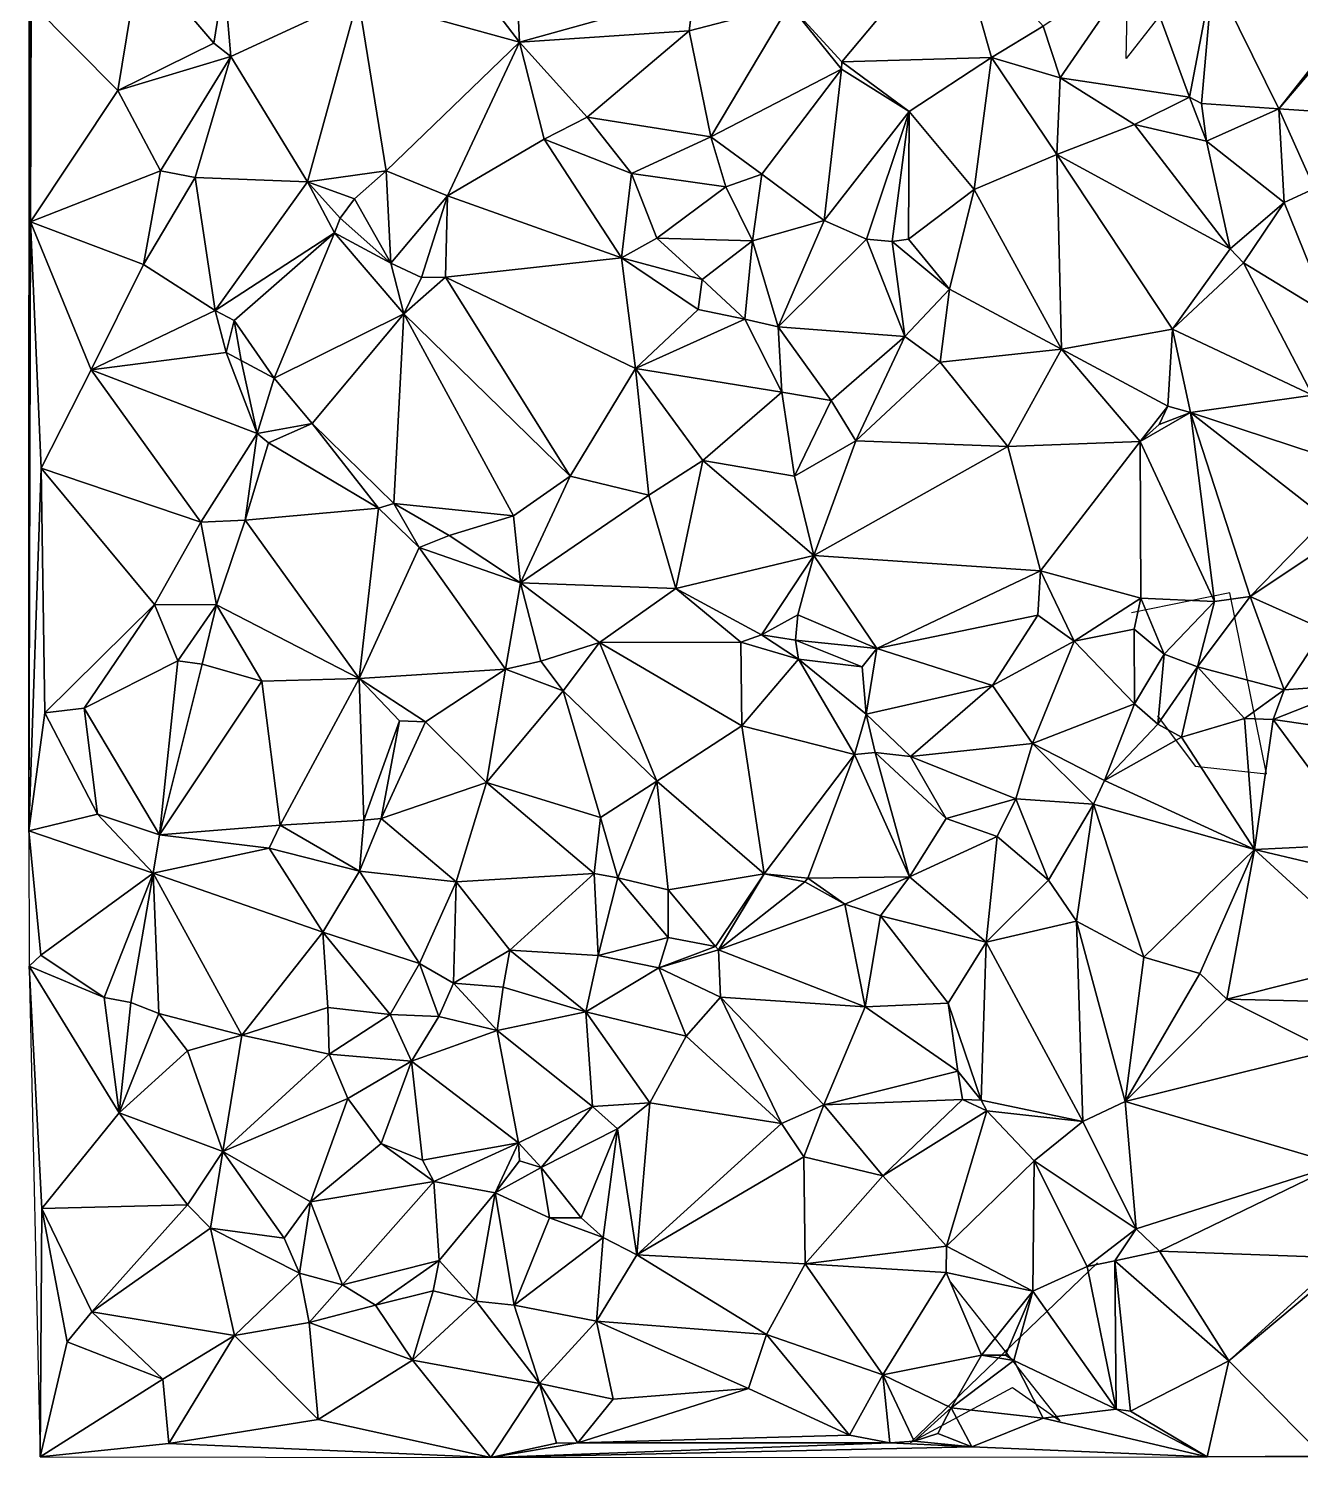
# Model space of a CAD drawing. Header units: metres. Extents: x -15 to 15, y -15 to 14.9.
# Drawn here: x -14.99 to -4.29, y -14.99 to -2.98 of the extents above; entities that cross this region are included whole.
import ezdxf

# ---------------------------------------------------------------- set-up
doc = ezdxf.new("R2010")
doc.units = ezdxf.units.M
doc.layers.add('CRACKS', color=1, linetype='Continuous')
doc.layers.add('STREET_MESH', color=7, linetype='Continuous')

msp = doc.modelspace()

# ---------------------------------------------------------------- linework, layer by layer
at = {"layer": 'CRACKS'}
for points in [[(-5.06, -2.335, 0.1), (-5.758, -3.227, 0.1), (-5.722, -1.54, 0.1), (-5.752, -2.67, 0.1), (-5.009, -2.339, 0.1)], [(-5.495, -8.756, 0.1), (-5.177, -9.178, 0.1), (-4.577, -9.243, 0.1), (-4.887, -7.72, 0.1), (-5.714, -7.889, 0.1)], [(-5.999, -13.356, 0.1), (-7.572, -14.864, 0.1), (-6.713, -14.404, 0.1), (-6.312, -14.683, 0.1), (-7.234, -13.516, 0.1)]]:
    msp.add_polyline3d(points, dxfattribs=at)
at = {"layer": 'STREET_MESH'}
for points in [[(-14.986, -9.722), (-14.982, 8.306), (-14.989, 10.883)], [(-14.982, 8.306), (-14.986, -9.722), (-14.974, -4.601)], [(-14.982, 8.306), (-14.974, -4.601), (-14.966, -2.763)], [(-3.962, -3), (-4.189, -1.439), (-4.698, -1.952)], [(-5.029, -2.524), (-3.962, -3), (-4.698, -1.952)], [(-10.86, -3.09), (-10.909, -2.077), (-11.477, -2.283)], [(-10.909, -2.077), (-10.86, -3.09), (-9.393, -2.681)], [(-8.589, -2.777), (-8.15, -3.256), (-7.201, -2.125)], [(-8.15, -3.256), (-6.89, -3.22), (-7.201, -2.125)], [(-7.201, -2.125), (-6.89, -3.22), (-6.457, -2.957)], [(-14.238, -3.498), (-14.053, -2.371), (-14.966, -2.763)], [(-13.432, -3.099), (-14.053, -2.371), (-14.238, -3.498)], [(-13.432, -3.099), (-13.345, -2.557), (-14.053, -2.371)], [(-10.86, -3.09), (-11.477, -2.283), (-12.217, -2.716)], [(-6.312, -3.392), (-5.642, -2.416), (-6.457, -2.957)], [(-5.642, -2.416), (-6.312, -3.392), (-5.227, -3.552)], [(-5.029, -2.524), (-5.642, -2.416), (-5.227, -3.552)], [(-13.345, -2.557), (-13.432, -3.099), (-13.289, -3.211)], [(-12.217, -2.716), (-13.345, -2.557), (-13.289, -3.211)], [(-5.124, -3.606), (-5.029, -2.524), (-5.227, -3.552)], [(-5.029, -2.524), (-5.124, -3.606), (-4.474, -3.652)], [(-3.962, -3), (-5.029, -2.524), (-4.474, -3.652)], [(-14.974, -4.601), (-14.238, -3.498), (-14.966, -2.763)], [(-12.642, -4.265), (-12.217, -2.716), (-13.289, -3.211)], [(-11.982, -4.173), (-12.217, -2.716), (-12.642, -4.265)], [(-11.982, -4.173), (-10.86, -3.09), (-12.217, -2.716)], [(-10.86, -3.09), (-9.434, -2.996), (-9.393, -2.681)], [(-9.434, -2.996), (-8.589, -2.777), (-9.393, -2.681)], [(-9.434, -2.996), (-9.25, -3.887), (-8.589, -2.777)], [(-9.25, -3.887), (-8.152, -3.319), (-8.589, -2.777)], [(-8.589, -2.777), (-8.152, -3.319), (-8.15, -3.256)], [(-10.292, -3.721), (-9.434, -2.996), (-10.86, -3.09)], [(-9.434, -2.996), (-10.292, -3.721), (-9.25, -3.887)], [(-6.89, -3.22), (-6.312, -3.392), (-6.457, -2.957)], [(-3.962, -3.049), (-3.962, -3), (-4.474, -3.652)], [(-13.432, -3.099), (-14.238, -3.498), (-13.289, -3.211)], [(-10.86, -3.09), (-11.982, -4.173), (-11.466, -4.383)], [(-10.652, -3.907), (-10.86, -3.09), (-11.466, -4.383)], [(-10.652, -3.907), (-10.292, -3.721), (-10.86, -3.09)], [(-3.962, -3.049), (-4.474, -3.652), (-3.472, -3.718)], [(-14.238, -3.498), (-13.88, -4.172), (-13.289, -3.211)], [(-13.88, -4.172), (-13.589, -4.228), (-13.289, -3.211)], [(-13.589, -4.228), (-12.642, -4.265), (-13.289, -3.211)], [(-6.89, -3.22), (-8.15, -3.256), (-7.584, -3.674)], [(-7.036, -4.329), (-6.89, -3.22), (-7.584, -3.674)], [(-6.89, -3.22), (-7.036, -4.329), (-6.341, -4.034)], [(-6.312, -3.392), (-6.89, -3.22), (-6.341, -4.034)], [(-8.152, -3.319), (-9.25, -3.887), (-8.822, -4.2)], [(-8.152, -3.319), (-8.822, -4.2), (-8.299, -4.589)], [(-8.152, -3.319), (-8.299, -4.589), (-7.584, -3.674)], [(-8.15, -3.256), (-8.152, -3.319), (-7.584, -3.674)], [(-5.689, -3.784), (-6.312, -3.392), (-6.341, -4.034)], [(-6.312, -3.392), (-5.689, -3.784), (-5.227, -3.552)], [(-14.238, -3.498), (-14.974, -4.601), (-13.88, -4.172)], [(-5.689, -3.784), (-5.083, -3.924), (-5.227, -3.552)], [(-5.083, -3.924), (-5.124, -3.606), (-5.227, -3.552)], [(-10.292, -3.721), (-10.652, -3.907), (-9.918, -4.194)], [(-9.25, -3.887), (-10.292, -3.721), (-9.918, -4.194)], [(-8.299, -4.589), (-7.943, -4.747), (-7.584, -3.674)], [(-7.943, -4.747), (-7.727, -4.767), (-7.584, -3.674)], [(-7.727, -4.767), (-7.59, -4.746), (-7.584, -3.674)], [(-7.59, -4.746), (-7.036, -4.329), (-7.584, -3.674)], [(-4.474, -3.652), (-5.124, -3.606), (-5.083, -3.924)], [(-4.474, -3.652), (-5.083, -3.924), (-4.429, -4.439)], [(-4.474, -3.652), (-4.174, -4.322), (-3.472, -3.718)], [(-4.174, -4.322), (-4.474, -3.652), (-4.429, -4.439)], [(-4.883, -4.829), (-5.689, -3.784), (-6.341, -4.034)], [(-5.689, -3.784), (-4.883, -4.829), (-5.083, -3.924)], [(-10.003, -4.903), (-10.652, -3.907), (-11.466, -4.383)], [(-10.652, -3.907), (-10.003, -4.903), (-9.918, -4.194)], [(-9.25, -3.887), (-9.918, -4.194), (-9.124, -4.306)], [(-8.822, -4.2), (-9.25, -3.887), (-9.124, -4.306)], [(-5.083, -3.924), (-4.883, -4.829), (-4.429, -4.439)], [(-7.036, -4.329), (-6.302, -5.672), (-6.341, -4.034)], [(-6.302, -5.672), (-5.37, -5.505), (-6.341, -4.034)], [(-5.37, -5.505), (-4.883, -4.829), (-6.341, -4.034)], [(-14.974, -4.601), (-14.022, -4.961), (-13.88, -4.172)], [(-14.022, -4.961), (-13.589, -4.228), (-13.88, -4.172)], [(-12.249, -4.408), (-11.982, -4.173), (-12.642, -4.265)], [(-12.249, -4.408), (-11.941, -4.949), (-11.982, -4.173)], [(-11.982, -4.173), (-11.941, -4.949), (-11.466, -4.383)], [(-10.003, -4.903), (-9.706, -4.74), (-9.918, -4.194)], [(-9.918, -4.194), (-9.706, -4.74), (-9.124, -4.306)], [(-8.901, -4.761), (-8.822, -4.2), (-9.124, -4.306)], [(-8.822, -4.2), (-8.901, -4.761), (-8.299, -4.589)], [(-13.589, -4.228), (-14.022, -4.961), (-13.419, -5.348)], [(-13.589, -4.228), (-13.419, -5.348), (-12.642, -4.265)], [(-13.419, -5.348), (-12.417, -4.693), (-12.642, -4.265)], [(-12.417, -4.693), (-12.368, -4.57), (-12.642, -4.265)], [(-12.368, -4.57), (-12.249, -4.408), (-12.642, -4.265)], [(-9.706, -4.74), (-8.901, -4.761), (-9.124, -4.306)], [(-4.045, -5.39), (-4.174, -4.322), (-4.429, -4.439)], [(-11.941, -4.949), (-12.249, -4.408), (-12.368, -4.57)], [(-11.941, -4.949), (-11.685, -5.069), (-11.466, -4.383)], [(-11.685, -5.069), (-11.482, -5.067), (-11.466, -4.383)], [(-11.482, -5.067), (-10.003, -4.903), (-11.466, -4.383)], [(-7.59, -4.746), (-7.243, -5.168), (-7.036, -4.329)], [(-7.243, -5.168), (-6.302, -5.672), (-7.036, -4.329)], [(-4.883, -4.829), (-4.771, -4.946), (-4.429, -4.439)], [(-4.771, -4.946), (-4.045, -5.39), (-4.429, -4.439)], [(-14.974, -4.601), (-14.986, -9.722), (-14.883, -6.673)], [(-14.463, -5.846), (-14.974, -4.601), (-14.883, -6.673)], [(-14.022, -4.961), (-14.974, -4.601), (-14.463, -5.846)], [(-11.941, -4.949), (-12.368, -4.57), (-12.417, -4.693)], [(-8.299, -4.589), (-8.901, -4.761), (-8.685, -5.484)], [(-7.943, -4.747), (-8.299, -4.589), (-8.685, -5.484)], [(-12.417, -4.693), (-13.419, -5.348), (-13.259, -5.432)], [(-12.923, -5.915), (-12.417, -4.693), (-13.259, -5.432)], [(-12.417, -4.693), (-12.923, -5.915), (-11.833, -5.376)], [(-11.941, -4.949), (-12.417, -4.693), (-11.833, -5.376)], [(-9.706, -4.74), (-10.003, -4.903), (-9.324, -5.086)], [(-8.901, -4.761), (-9.706, -4.74), (-9.324, -5.086)], [(-8.966, -5.42), (-8.901, -4.761), (-9.324, -5.086)], [(-8.901, -4.761), (-8.966, -5.42), (-8.685, -5.484)], [(-7.619, -5.565), (-7.943, -4.747), (-8.685, -5.484)], [(-7.727, -4.767), (-7.943, -4.747), (-7.619, -5.565)], [(-7.59, -4.746), (-7.727, -4.767), (-7.243, -5.168)], [(-7.243, -5.168), (-7.727, -4.767), (-7.619, -5.565)], [(-9.884, -5.836), (-10.003, -4.903), (-11.482, -5.067)], [(-10.003, -4.903), (-9.884, -5.836), (-9.357, -5.339)], [(-10.003, -4.903), (-9.357, -5.339), (-9.324, -5.086)], [(-4.771, -4.946), (-4.883, -4.829), (-5.37, -5.505)], [(-13.419, -5.348), (-14.022, -4.961), (-14.463, -5.846)], [(-11.685, -5.069), (-11.941, -4.949), (-11.833, -5.376)], [(-4.771, -4.946), (-5.37, -5.505), (-4.191, -6.058)], [(-4.045, -5.39), (-4.771, -4.946), (-4.191, -6.058)], [(-10.435, -6.741), (-11.482, -5.067), (-11.833, -5.376)], [(-11.482, -5.067), (-11.685, -5.069), (-11.833, -5.376)], [(-9.884, -5.836), (-11.482, -5.067), (-10.435, -6.741)], [(-9.357, -5.339), (-8.966, -5.42), (-9.324, -5.086)], [(-7.243, -5.168), (-7.619, -5.565), (-7.323, -5.782)], [(-6.302, -5.672), (-7.243, -5.168), (-7.323, -5.782)], [(-13.327, -5.7), (-13.419, -5.348), (-14.463, -5.846)], [(-13.419, -5.348), (-13.327, -5.7), (-13.259, -5.432)], [(-12.923, -5.915), (-12.603, -6.296), (-11.833, -5.376)], [(-12.603, -6.296), (-11.918, -6.97), (-11.833, -5.376)], [(-11.918, -6.97), (-10.912, -7.074), (-11.833, -5.376)], [(-10.912, -7.074), (-10.435, -6.741), (-11.833, -5.376)], [(-9.884, -5.836), (-8.966, -5.42), (-9.357, -5.339)], [(-13.327, -5.7), (-13.201, -5.766), (-13.259, -5.432)], [(-13.201, -5.766), (-12.923, -5.915), (-13.259, -5.432)], [(-8.966, -5.42), (-9.884, -5.836), (-8.653, -6.034)], [(-8.966, -5.42), (-8.653, -6.034), (-8.685, -5.484)], [(-8.653, -6.034), (-8.24, -6.103), (-8.685, -5.484)], [(-8.24, -6.103), (-7.619, -5.565), (-8.685, -5.484)], [(-6.302, -5.672), (-5.408, -6.152), (-5.37, -5.505)], [(-5.37, -5.505), (-5.408, -6.152), (-5.217, -6.205)], [(-5.37, -5.505), (-5.217, -6.205), (-4.191, -6.058)], [(-8.24, -6.103), (-8.033, -6.442), (-7.619, -5.565)], [(-7.619, -5.565), (-8.033, -6.442), (-7.323, -5.782)], [(-13.066, -6.381), (-13.327, -5.7), (-14.463, -5.846)], [(-13.327, -5.7), (-13.066, -6.381), (-13.201, -5.766)], [(-13.201, -5.766), (-13.066, -6.381), (-12.923, -5.915)], [(-6.754, -6.49), (-6.302, -5.672), (-7.323, -5.782)], [(-5.641, -6.449), (-6.302, -5.672), (-6.754, -6.49)], [(-6.302, -5.672), (-5.641, -6.449), (-5.408, -6.152)], [(-13.539, -7.126), (-14.463, -5.846), (-14.883, -6.673)], [(-13.539, -7.126), (-13.066, -6.381), (-14.463, -5.846)], [(-9.884, -5.836), (-10.435, -6.741), (-9.773, -6.9)], [(-9.318, -6.608), (-9.884, -5.836), (-9.773, -6.9)], [(-8.653, -6.034), (-9.884, -5.836), (-9.318, -6.608)], [(-8.033, -6.442), (-6.754, -6.49), (-7.323, -5.782)], [(-12.923, -5.915), (-13.066, -6.381), (-12.603, -6.296)], [(-8.547, -6.74), (-8.653, -6.034), (-9.318, -6.608)], [(-8.547, -6.74), (-8.24, -6.103), (-8.653, -6.034)], [(-8.033, -6.442), (-8.24, -6.103), (-8.547, -6.74)], [(-4.191, -6.058), (-5.217, -6.205), (-3.946, -6.621)], [(-5.641, -6.449), (-5.48, -6.305), (-5.408, -6.152)], [(-5.217, -6.205), (-5.641, -6.449), (-5.015, -7.795)], [(-5.48, -6.305), (-5.641, -6.449), (-5.217, -6.205)], [(-5.408, -6.152), (-5.48, -6.305), (-5.217, -6.205)], [(-4.716, -7.753), (-5.217, -6.205), (-5.015, -7.795)], [(-5.217, -6.205), (-4.075, -7.097), (-3.946, -6.621)], [(-4.075, -7.097), (-5.217, -6.205), (-4.716, -7.753)], [(-13.066, -6.381), (-12.97, -6.46), (-12.603, -6.296)], [(-12.603, -6.296), (-12.97, -6.46), (-12.045, -7.009)], [(-11.918, -6.97), (-12.603, -6.296), (-12.045, -7.009)], [(-13.066, -6.381), (-13.539, -7.126), (-13.166, -7.109)], [(-13.066, -6.381), (-13.166, -7.109), (-12.97, -6.46)], [(-12.97, -6.46), (-13.166, -7.109), (-12.045, -7.009)], [(-8.033, -6.442), (-8.547, -6.74), (-8.385, -7.407)], [(-6.754, -6.49), (-8.033, -6.442), (-8.385, -7.407)], [(-5.641, -6.449), (-6.754, -6.49), (-6.479, -7.537)], [(-5.635, -7.765), (-5.641, -6.449), (-6.479, -7.537)], [(-5.641, -6.449), (-5.635, -7.765), (-5.015, -7.795)], [(-6.754, -6.49), (-8.385, -7.407), (-6.479, -7.537)], [(-14.986, -9.722), (-14.852, -8.731), (-14.883, -6.673)], [(-13.929, -7.818), (-13.539, -7.126), (-14.883, -6.673)], [(-14.852, -8.731), (-13.929, -7.818), (-14.883, -6.673)], [(-9.545, -7.685), (-9.318, -6.608), (-9.773, -6.9)], [(-8.385, -7.407), (-9.318, -6.608), (-9.545, -7.685)], [(-8.385, -7.407), (-8.547, -6.74), (-9.318, -6.608)], [(-10.435, -6.741), (-10.912, -7.074), (-10.851, -7.638)], [(-9.773, -6.9), (-10.435, -6.741), (-10.851, -7.638)], [(-9.545, -7.685), (-9.773, -6.9), (-10.851, -7.638)], [(-13.166, -7.109), (-12.208, -8.44), (-12.045, -7.009)], [(-12.208, -8.44), (-11.704, -7.34), (-12.045, -7.009)], [(-11.704, -7.34), (-11.918, -6.97), (-12.045, -7.009)], [(-11.451, -7.239), (-11.918, -6.97), (-11.704, -7.34)], [(-11.451, -7.239), (-10.912, -7.074), (-11.918, -6.97)], [(-10.912, -7.074), (-11.451, -7.239), (-10.851, -7.638)], [(-13.929, -7.818), (-13.408, -7.821), (-13.539, -7.126)], [(-13.539, -7.126), (-13.408, -7.821), (-13.166, -7.109)], [(-13.166, -7.109), (-13.408, -7.821), (-12.208, -8.44)], [(-4.189, -7.402), (-4.075, -7.097), (-4.716, -7.753)], [(-11.451, -7.239), (-11.704, -7.34), (-10.851, -7.638)], [(-12.208, -8.44), (-10.979, -8.362), (-11.704, -7.34)], [(-11.704, -7.34), (-10.979, -8.362), (-10.851, -7.638)], [(-8.825, -8.074), (-8.385, -7.407), (-9.545, -7.685)], [(-8.825, -8.074), (-8.52, -7.907), (-8.385, -7.407)], [(-8.52, -7.907), (-7.854, -8.188), (-8.385, -7.407)], [(-8.385, -7.407), (-7.854, -8.188), (-6.479, -7.537)], [(-4.097, -8.029), (-4.189, -7.402), (-4.716, -7.753)], [(-6.479, -7.537), (-7.854, -8.188), (-6.5, -7.91)], [(-6.195, -8.126), (-6.479, -7.537), (-6.5, -7.91)], [(-6.195, -8.126), (-5.635, -7.765), (-6.479, -7.537)], [(-10.979, -8.362), (-10.681, -8.295), (-10.851, -7.638)], [(-10.188, -8.139), (-9.545, -7.685), (-10.851, -7.638)], [(-10.681, -8.295), (-10.188, -8.139), (-10.851, -7.638)], [(-10.188, -8.139), (-9, -8.135), (-9.545, -7.685)], [(-9, -8.135), (-8.825, -8.074), (-9.545, -7.685)], [(-5.635, -7.765), (-6.195, -8.126), (-5.69, -8.026)], [(-5.439, -8.238), (-5.635, -7.765), (-5.69, -8.026)], [(-5.635, -7.765), (-5.439, -8.238), (-5.015, -7.795)], [(-5.439, -8.238), (-5.159, -8.343), (-5.015, -7.795)], [(-5.159, -8.343), (-4.716, -7.753), (-5.015, -7.795)], [(-5.159, -8.343), (-4.43, -8.536), (-4.716, -7.753)], [(-4.43, -8.536), (-4.097, -8.029), (-4.716, -7.753)], [(-14.52, -8.691), (-13.929, -7.818), (-14.852, -8.731)], [(-13.733, -8.294), (-13.929, -7.818), (-14.52, -8.691)], [(-13.733, -8.294), (-13.408, -7.821), (-13.929, -7.818)], [(-13.53, -8.321), (-13.408, -7.821), (-13.733, -8.294)], [(-13.408, -7.821), (-13.53, -8.321), (-13.027, -8.465)], [(-12.208, -8.44), (-13.408, -7.821), (-13.027, -8.465)], [(-8.54, -8.118), (-8.52, -7.907), (-8.825, -8.074)], [(-8.54, -8.118), (-7.854, -8.188), (-8.52, -7.907)], [(-7.854, -8.188), (-6.883, -8.501), (-6.5, -7.91)], [(-6.883, -8.501), (-6.195, -8.126), (-6.5, -7.91)], [(-5.69, -8.026), (-6.195, -8.126), (-5.688, -8.653)], [(-5.439, -8.238), (-5.69, -8.026), (-5.688, -8.653)], [(-4.43, -8.536), (-3.767, -8.488), (-4.097, -8.029)], [(-10.681, -8.295), (-10.492, -8.544), (-10.188, -8.139)], [(-10.188, -8.139), (-10.492, -8.544), (-9.705, -9.304)], [(-9, -8.135), (-10.188, -8.139), (-8.99, -8.838)], [(-10.188, -8.139), (-9.705, -9.304), (-8.99, -8.838)], [(-9, -8.135), (-8.514, -8.28), (-8.825, -8.074)], [(-8.514, -8.28), (-9, -8.135), (-8.99, -8.838)], [(-8.514, -8.28), (-8.54, -8.118), (-8.825, -8.074)], [(-7.979, -8.344), (-8.54, -8.118), (-8.514, -8.28)], [(-7.979, -8.344), (-7.854, -8.188), (-8.54, -8.118)], [(-6.883, -8.501), (-6.547, -8.987), (-6.195, -8.126)], [(-6.195, -8.126), (-6.547, -8.987), (-5.688, -8.653)], [(-8.043, -9.079), (-8.514, -8.28), (-8.99, -8.838)], [(-8.043, -9.079), (-7.945, -8.74), (-8.514, -8.28)], [(-7.945, -8.74), (-7.979, -8.344), (-8.514, -8.28)], [(-7.979, -8.344), (-7.945, -8.74), (-7.854, -8.188)], [(-7.854, -8.188), (-7.945, -8.74), (-6.883, -8.501)], [(-5.491, -8.825), (-5.439, -8.238), (-5.688, -8.653)], [(-5.439, -8.238), (-5.491, -8.825), (-5.159, -8.343)], [(-13.733, -8.294), (-14.52, -8.691), (-13.887, -9.757)], [(-13.53, -8.321), (-13.733, -8.294), (-13.887, -9.757)], [(-13.027, -8.465), (-13.53, -8.321), (-13.887, -9.757)], [(-12.208, -8.44), (-11.651, -8.806), (-10.979, -8.362)], [(-11.651, -8.806), (-11.137, -9.316), (-10.979, -8.362)], [(-11.137, -9.316), (-10.492, -8.544), (-10.979, -8.362)], [(-10.492, -8.544), (-10.681, -8.295), (-10.979, -8.362)], [(-5.491, -8.825), (-5.293, -8.934), (-5.159, -8.343)], [(-5.293, -8.934), (-4.763, -8.778), (-5.159, -8.343)], [(-4.763, -8.778), (-4.43, -8.536), (-5.159, -8.343)], [(-12.873, -9.674), (-13.027, -8.465), (-13.887, -9.757)], [(-12.873, -9.674), (-12.208, -8.44), (-13.027, -8.465)], [(-12.873, -9.674), (-12.17, -9.633), (-12.208, -8.44)], [(-11.87, -8.796), (-11.651, -8.806), (-12.208, -8.44)], [(-12.17, -9.633), (-11.87, -8.796), (-12.208, -8.44)], [(-6.883, -8.501), (-7.945, -8.74), (-7.571, -9.097)], [(-6.547, -8.987), (-6.883, -8.501), (-7.571, -9.097)], [(-3.53, -8.928), (-3.767, -8.488), (-4.521, -8.787)], [(-3.767, -8.488), (-4.43, -8.536), (-4.521, -8.787)], [(-10.492, -8.544), (-11.137, -9.316), (-10.179, -9.611)], [(-9.705, -9.304), (-10.492, -8.544), (-10.179, -9.611)], [(-4.43, -8.536), (-4.763, -8.778), (-4.521, -8.787)], [(-14.986, -9.722), (-14.409, -9.582), (-14.852, -8.731)], [(-14.409, -9.582), (-14.52, -8.691), (-14.852, -8.731)], [(-14.52, -8.691), (-14.409, -9.582), (-13.887, -9.757)], [(-7.868, -9.064), (-7.945, -8.74), (-8.043, -9.079)], [(-7.945, -8.74), (-7.868, -9.064), (-7.571, -9.097)], [(-6.547, -8.987), (-5.94, -9.298), (-5.688, -8.653)], [(-5.94, -9.298), (-5.491, -8.825), (-5.688, -8.653)], [(-12.17, -9.633), (-12.023, -9.618), (-11.87, -8.796)], [(-11.87, -8.796), (-12.023, -9.618), (-11.651, -8.806)], [(-11.651, -8.806), (-12.023, -9.618), (-11.137, -9.316)], [(-9.705, -9.304), (-8.803, -10.084), (-8.99, -8.838)], [(-8.803, -10.084), (-8.043, -9.079), (-8.99, -8.838)], [(-5.491, -8.825), (-5.94, -9.298), (-5.293, -8.934)], [(-4.763, -8.778), (-5.293, -8.934), (-4.678, -9.878)], [(-4.763, -8.778), (-4.678, -9.878), (-4.521, -8.787)], [(-4.678, -9.878), (-3.747, -9.834), (-4.521, -8.787)], [(-3.747, -9.834), (-3.53, -8.928), (-4.521, -8.787)], [(-6.687, -9.454), (-6.547, -8.987), (-7.571, -9.097)], [(-6.547, -8.987), (-6.687, -9.454), (-6.033, -9.497)], [(-5.94, -9.298), (-6.547, -8.987), (-6.033, -9.497)], [(-5.293, -8.934), (-5.94, -9.298), (-4.678, -9.878)], [(-8.043, -9.079), (-8.803, -10.084), (-8.436, -10.12)], [(-7.58, -10.11), (-8.043, -9.079), (-8.436, -10.12)], [(-7.868, -9.064), (-8.043, -9.079), (-7.58, -10.11)], [(-7.868, -9.064), (-7.271, -9.618), (-7.571, -9.097)], [(-7.868, -9.064), (-7.58, -10.11), (-7.271, -9.618)], [(-7.271, -9.618), (-6.687, -9.454), (-7.571, -9.097)], [(-12.023, -9.618), (-11.392, -10.152), (-11.137, -9.316)], [(-11.392, -10.152), (-10.231, -10.082), (-11.137, -9.316)], [(-11.137, -9.316), (-10.231, -10.082), (-10.179, -9.611)], [(-10.033, -10.118), (-9.705, -9.304), (-10.179, -9.611)], [(-9.705, -9.304), (-10.033, -10.118), (-9.61, -10.219)], [(-8.803, -10.084), (-9.705, -9.304), (-9.61, -10.219)], [(-4.678, -9.878), (-5.94, -9.298), (-6.033, -9.497)], [(-6.843, -9.769), (-6.687, -9.454), (-7.271, -9.618)], [(-6.687, -9.454), (-6.843, -9.769), (-6.412, -10.137)], [(-6.687, -9.454), (-6.412, -10.137), (-6.033, -9.497)], [(-13.941, -10.079), (-14.409, -9.582), (-14.986, -9.722)], [(-14.409, -9.582), (-13.941, -10.079), (-13.887, -9.757)], [(-10.231, -10.082), (-10.033, -10.118), (-10.179, -9.611)], [(-6.412, -10.137), (-6.177, -10.483), (-6.033, -9.497)], [(-6.177, -10.483), (-5.61, -10.784), (-6.033, -9.497)], [(-5.61, -10.784), (-4.678, -9.878), (-6.033, -9.497)], [(-14.887, -10.767), (-13.941, -10.079), (-14.986, -9.722)], [(-14.983, -10.859), (-14.887, -10.767), (-14.986, -9.722)], [(-12.966, -9.867), (-12.873, -9.674), (-13.887, -9.757)], [(-12.206, -10.062), (-12.873, -9.674), (-12.966, -9.867)], [(-12.873, -9.674), (-12.206, -10.062), (-12.17, -9.633)], [(-12.023, -9.618), (-12.206, -10.062), (-11.392, -10.152)], [(-12.206, -10.062), (-12.023, -9.618), (-12.17, -9.633)], [(-7.58, -10.11), (-6.843, -9.769), (-7.271, -9.618)], [(-13.941, -10.079), (-12.966, -9.867), (-13.887, -9.757)], [(-6.843, -9.769), (-7.58, -10.11), (-6.937, -10.658)], [(-6.412, -10.137), (-6.843, -9.769), (-6.937, -10.658)], [(-3.731, -10.102), (-3.747, -9.834), (-4.678, -9.878)], [(-12.514, -10.573), (-12.966, -9.867), (-13.941, -10.079)], [(-12.206, -10.062), (-12.966, -9.867), (-12.514, -10.573)], [(-5.61, -10.784), (-5.138, -10.922), (-4.678, -9.878)], [(-5.138, -10.922), (-4.911, -11.138), (-4.678, -9.878)], [(-4.911, -11.138), (-3.649, -10.821), (-4.678, -9.878)], [(-3.649, -10.821), (-3.731, -10.102), (-4.678, -9.878)], [(-14.887, -10.767), (-14.352, -11.124), (-13.941, -10.079)], [(-14.352, -11.124), (-14.129, -11.167), (-13.941, -10.079)], [(-13.941, -10.079), (-14.129, -11.167), (-13.894, -11.257)], [(-13.196, -11.441), (-13.941, -10.079), (-13.894, -11.257)], [(-12.514, -10.573), (-13.941, -10.079), (-13.196, -11.441)], [(-12.206, -10.062), (-12.514, -10.573), (-11.7, -10.839)], [(-11.392, -10.152), (-12.206, -10.062), (-11.7, -10.839)], [(-10.231, -10.082), (-11.392, -10.152), (-10.942, -10.725)], [(-10.2, -10.77), (-10.231, -10.082), (-10.942, -10.725)], [(-10.033, -10.118), (-10.231, -10.082), (-10.2, -10.77)], [(-9.212, -10.695), (-8.803, -10.084), (-9.61, -10.219)], [(-9.212, -10.695), (-9.188, -10.722), (-8.803, -10.084)], [(-8.803, -10.084), (-9.188, -10.722), (-8.462, -10.151)], [(-8.803, -10.084), (-8.462, -10.151), (-8.436, -10.12)], [(-11.416, -11.003), (-11.392, -10.152), (-11.7, -10.839)], [(-11.392, -10.152), (-11.416, -11.003), (-10.942, -10.725)], [(-10.033, -10.118), (-10.2, -10.77), (-9.61, -10.619)], [(-10.033, -10.118), (-9.61, -10.619), (-9.61, -10.219)], [(-9.188, -10.722), (-8.125, -10.338), (-8.462, -10.151)], [(-8.462, -10.151), (-8.125, -10.338), (-8.436, -10.12)], [(-8.125, -10.338), (-7.58, -10.11), (-8.436, -10.12)], [(-7.58, -10.11), (-8.125, -10.338), (-7.824, -10.437)], [(-7.58, -10.11), (-7.824, -10.437), (-6.937, -10.658)], [(-6.412, -10.137), (-6.937, -10.658), (-6.177, -10.483)], [(-9.61, -10.619), (-9.212, -10.695), (-9.61, -10.219)], [(-8.125, -10.338), (-9.188, -10.722), (-7.953, -11.201)], [(-7.824, -10.437), (-8.125, -10.338), (-7.953, -11.201)], [(-7.254, -11.172), (-7.824, -10.437), (-7.953, -11.201)], [(-7.824, -10.437), (-7.254, -11.172), (-6.937, -10.658)], [(-6.177, -10.483), (-6.937, -10.658), (-6.123, -12.165)], [(-5.766, -11.997), (-6.177, -10.483), (-6.123, -12.165)], [(-5.766, -11.997), (-5.61, -10.784), (-6.177, -10.483)], [(-12.473, -11.208), (-12.514, -10.573), (-13.196, -11.441)], [(-11.7, -10.839), (-12.514, -10.573), (-11.949, -11.266)], [(-12.514, -10.573), (-12.473, -11.208), (-11.949, -11.266)], [(-10.2, -10.77), (-9.688, -10.874), (-9.61, -10.619)], [(-9.688, -10.874), (-9.212, -10.695), (-9.61, -10.619)], [(-7.254, -11.172), (-6.977, -11.987), (-6.937, -10.658)], [(-6.937, -10.658), (-6.977, -11.987), (-6.123, -12.165)], [(-14.352, -11.124), (-14.887, -10.767), (-14.983, -10.859)], [(-11.416, -11.003), (-10.997, -11.038), (-10.942, -10.725)], [(-10.942, -10.725), (-10.997, -11.038), (-10.303, -11.243)], [(-10.2, -10.77), (-10.942, -10.725), (-10.303, -11.243)], [(-9.688, -10.874), (-10.2, -10.77), (-10.303, -11.243)], [(-9.188, -10.722), (-9.212, -10.695), (-9.688, -10.874)], [(-9.188, -10.722), (-9.688, -10.874), (-9.169, -11.12)], [(-9.188, -10.722), (-9.169, -11.12), (-7.953, -11.201)], [(-5.138, -10.922), (-5.61, -10.784), (-5.766, -11.997)], [(-14.983, -10.859), (-14.892, -14.987), (-14.877, -12.897)], [(-14.228, -12.092), (-14.983, -10.859), (-14.877, -12.897)], [(-14.352, -11.124), (-14.983, -10.859), (-14.228, -12.092)], [(-11.54, -11.282), (-11.7, -10.839), (-11.949, -11.266)], [(-11.416, -11.003), (-11.7, -10.839), (-11.54, -11.282)], [(-9.46, -11.448), (-9.688, -10.874), (-10.303, -11.243)], [(-9.169, -11.12), (-9.688, -10.874), (-9.46, -11.448)], [(-4.911, -11.138), (-5.138, -10.922), (-5.766, -11.997)], [(-3.724, -11.166), (-3.649, -10.821), (-4.911, -11.138)], [(-11.048, -11.4), (-11.416, -11.003), (-11.54, -11.282)], [(-10.997, -11.038), (-11.416, -11.003), (-11.048, -11.4)], [(-10.997, -11.038), (-11.048, -11.4), (-10.303, -11.243)], [(-14.129, -11.167), (-14.352, -11.124), (-14.228, -12.092)], [(-13.894, -11.257), (-14.129, -11.167), (-14.228, -12.092)], [(-9.169, -11.12), (-9.46, -11.448), (-8.657, -12.183)], [(-8.302, -12.025), (-9.169, -11.12), (-8.657, -12.183)], [(-9.169, -11.12), (-8.302, -12.025), (-7.953, -11.201)], [(-7.254, -11.172), (-7.953, -11.201), (-7.175, -11.742)], [(-6.977, -11.987), (-7.254, -11.172), (-7.175, -11.742)], [(-4.05, -11.572), (-4.911, -11.138), (-5.766, -11.997)], [(-3.724, -11.166), (-4.911, -11.138), (-4.05, -11.572)], [(-13.651, -11.572), (-13.894, -11.257), (-14.228, -12.092)], [(-13.651, -11.572), (-13.196, -11.441), (-13.894, -11.257)], [(-12.473, -11.208), (-13.196, -11.441), (-12.461, -11.601)], [(-12.473, -11.208), (-12.461, -11.601), (-11.949, -11.266)], [(-12.461, -11.601), (-11.769, -11.66), (-11.949, -11.266)], [(-11.769, -11.66), (-11.54, -11.282), (-11.949, -11.266)], [(-11.769, -11.66), (-11.048, -11.4), (-11.54, -11.282)], [(-11.048, -11.4), (-10.247, -12.04), (-10.303, -11.243)], [(-9.765, -12.008), (-9.46, -11.448), (-10.303, -11.243)], [(-10.247, -12.04), (-9.765, -12.008), (-10.303, -11.243)], [(-7.953, -11.201), (-8.302, -12.025), (-7.175, -11.742)], [(-11.048, -11.4), (-11.769, -11.66), (-10.868, -12.346)], [(-10.247, -12.04), (-11.048, -11.4), (-10.868, -12.346)], [(-13.651, -11.572), (-13.355, -12.419), (-13.196, -11.441)], [(-13.196, -11.441), (-13.355, -12.419), (-12.461, -11.601)], [(-9.46, -11.448), (-9.765, -12.008), (-8.657, -12.183)], [(-13.355, -12.419), (-13.651, -11.572), (-14.228, -12.092)], [(-13.355, -12.419), (-12.303, -11.972), (-12.461, -11.601)], [(-12.303, -11.972), (-11.769, -11.66), (-12.461, -11.601)], [(-3.973, -12.527), (-4.05, -11.572), (-5.766, -11.997)], [(-12.024, -12.352), (-11.769, -11.66), (-12.303, -11.972)], [(-11.769, -11.66), (-12.024, -12.352), (-11.675, -12.492)], [(-10.868, -12.346), (-11.769, -11.66), (-11.675, -12.492)], [(-8.302, -12.025), (-7.135, -11.982), (-7.175, -11.742)], [(-7.135, -11.982), (-6.977, -11.987), (-7.175, -11.742)], [(-12.303, -11.972), (-13.355, -12.419), (-12.618, -12.843)], [(-12.024, -12.352), (-12.303, -11.972), (-12.618, -12.843)], [(-10.247, -12.04), (-10.035, -12.227), (-9.765, -12.008)], [(-9.765, -12.008), (-10.035, -12.227), (-9.873, -13.287)], [(-9.765, -12.008), (-9.873, -13.287), (-8.657, -12.183)], [(-7.135, -11.982), (-8.302, -12.025), (-7.805, -12.624)], [(-6.93, -12.077), (-7.135, -11.982), (-7.805, -12.624)], [(-6.977, -11.987), (-7.135, -11.982), (-6.93, -12.077)], [(-6.977, -11.987), (-6.93, -12.077), (-6.123, -12.165)], [(-5.674, -13.07), (-5.766, -11.997), (-6.123, -12.165)], [(-5.674, -13.07), (-3.973, -12.527), (-5.766, -11.997)], [(-13.653, -12.866), (-14.228, -12.092), (-14.877, -12.897)], [(-13.653, -12.866), (-13.355, -12.419), (-14.228, -12.092)], [(-10.247, -12.04), (-10.868, -12.346), (-10.677, -12.554)], [(-10.035, -12.227), (-10.247, -12.04), (-10.677, -12.554)], [(-8.469, -12.464), (-8.302, -12.025), (-8.657, -12.183)], [(-8.302, -12.025), (-8.469, -12.464), (-7.805, -12.624)], [(-7.269, -13.214), (-6.93, -12.077), (-7.805, -12.624)], [(-6.93, -12.077), (-7.269, -13.214), (-6.533, -12.497)], [(-6.93, -12.077), (-6.533, -12.497), (-6.123, -12.165)], [(-10.341, -12.975), (-10.035, -12.227), (-10.677, -12.554)], [(-10.035, -12.227), (-10.341, -12.975), (-10.156, -13.143)], [(-9.873, -13.287), (-10.035, -12.227), (-10.156, -13.143)], [(-9.873, -13.287), (-8.469, -12.464), (-8.657, -12.183)], [(-6.533, -12.497), (-5.674, -13.07), (-6.123, -12.165)], [(-11.581, -12.672), (-12.024, -12.352), (-12.618, -12.843)], [(-12.024, -12.352), (-11.581, -12.672), (-11.675, -12.492)], [(-11.581, -12.672), (-10.868, -12.346), (-11.675, -12.492)], [(-10.868, -12.346), (-11.581, -12.672), (-11.064, -12.766)], [(-10.861, -12.498), (-10.868, -12.346), (-11.064, -12.766)], [(-10.868, -12.346), (-10.861, -12.498), (-10.677, -12.554)], [(-13.46, -13.062), (-13.355, -12.419), (-13.653, -12.866)], [(-13.355, -12.419), (-13.46, -13.062), (-12.839, -13.146)], [(-13.355, -12.419), (-12.839, -13.146), (-12.618, -12.843)], [(-8.458, -13.362), (-8.469, -12.464), (-9.873, -13.287)], [(-8.469, -12.464), (-8.458, -13.362), (-7.805, -12.624)], [(-10.861, -12.498), (-11.064, -12.766), (-10.677, -12.554)], [(-11.064, -12.766), (-10.609, -12.976), (-10.677, -12.554)], [(-10.609, -12.976), (-10.341, -12.975), (-10.677, -12.554)], [(-7.269, -13.214), (-6.543, -13.594), (-6.533, -12.497)], [(-6.543, -13.594), (-6.085, -13.386), (-6.533, -12.497)], [(-6.085, -13.386), (-5.674, -13.07), (-6.533, -12.497)], [(-3.973, -12.527), (-5.674, -13.07), (-5.479, -13.257)], [(-3.941, -13.313), (-3.973, -12.527), (-5.479, -13.257)], [(-12.348, -13.54), (-11.581, -12.672), (-12.618, -12.843)], [(-11.581, -12.672), (-12.348, -13.54), (-11.537, -13.334)], [(-11.581, -12.672), (-11.537, -13.334), (-11.064, -12.766)], [(-8.458, -13.362), (-7.269, -13.214), (-7.805, -12.624)], [(-12.839, -13.146), (-12.711, -13.441), (-12.618, -12.843)], [(-12.711, -13.441), (-12.348, -13.54), (-12.618, -12.843)], [(-11.537, -13.334), (-11.224, -13.676), (-11.064, -12.766)], [(-11.064, -12.766), (-11.224, -13.676), (-10.905, -13.71)], [(-10.609, -12.976), (-11.064, -12.766), (-10.905, -13.71)], [(-14.892, -14.987), (-14.663, -14.018), (-14.877, -12.897)], [(-14.457, -13.766), (-13.653, -12.866), (-14.877, -12.897)], [(-14.663, -14.018), (-14.457, -13.766), (-14.877, -12.897)], [(-13.46, -13.062), (-13.653, -12.866), (-14.457, -13.766)], [(-10.341, -12.975), (-10.609, -12.976), (-10.156, -13.143)], [(-13.46, -13.062), (-14.457, -13.766), (-13.257, -13.965)], [(-12.711, -13.441), (-13.46, -13.062), (-13.257, -13.965)], [(-13.46, -13.062), (-12.711, -13.441), (-12.839, -13.146)], [(-10.156, -13.143), (-10.609, -12.976), (-10.905, -13.71)], [(-5.674, -13.07), (-6.085, -13.386), (-5.854, -13.339)], [(-5.479, -13.257), (-5.674, -13.07), (-5.854, -13.339)], [(-10.212, -13.844), (-10.156, -13.143), (-10.905, -13.71)], [(-10.212, -13.844), (-9.873, -13.287), (-10.156, -13.143)], [(-7.271, -13.437), (-7.269, -13.214), (-8.458, -13.362)], [(-7.269, -13.214), (-7.271, -13.437), (-6.543, -13.594)], [(-12.348, -13.54), (-12.07, -13.71), (-11.537, -13.334)], [(-12.07, -13.71), (-11.585, -13.59), (-11.537, -13.334)], [(-11.585, -13.59), (-11.224, -13.676), (-11.537, -13.334)], [(-9.873, -13.287), (-10.212, -13.844), (-8.782, -13.958)], [(-8.458, -13.362), (-9.873, -13.287), (-8.782, -13.958)], [(-4.894, -14.178), (-5.479, -13.257), (-5.854, -13.339)], [(-4.894, -14.178), (-3.941, -13.313), (-5.479, -13.257)], [(-3.941, -13.313), (-4.894, -14.178), (-3.932, -13.374)], [(-12.628, -13.857), (-12.711, -13.441), (-13.257, -13.965)], [(-12.348, -13.54), (-12.711, -13.441), (-12.628, -13.857)], [(-7.806, -14.296), (-8.458, -13.362), (-8.782, -13.958)], [(-7.271, -13.437), (-8.458, -13.362), (-7.806, -14.296)], [(-6.975, -14.132), (-7.271, -13.437), (-7.806, -14.296)], [(-6.543, -13.594), (-7.271, -13.437), (-6.975, -14.132)], [(-6.085, -13.386), (-6.543, -13.594), (-5.842, -14.585)], [(-6.085, -13.386), (-5.842, -14.585), (-5.854, -13.339)], [(-5.842, -14.585), (-5.722, -14.603), (-5.854, -13.339)], [(-5.722, -14.603), (-4.894, -14.178), (-5.854, -13.339)], [(-3.932, -13.374), (-4.894, -14.178), (-4.105, -14.979)], [(-12.07, -13.71), (-12.348, -13.54), (-12.628, -13.857)], [(-11.585, -13.59), (-12.07, -13.71), (-11.759, -14.173)], [(-11.224, -13.676), (-11.585, -13.59), (-11.759, -14.173)], [(-10.691, -14.37), (-11.224, -13.676), (-11.759, -14.173)], [(-11.224, -13.676), (-10.691, -14.37), (-10.905, -13.71)], [(-6.773, -14.13), (-6.543, -13.594), (-6.975, -14.132)], [(-6.773, -14.13), (-6.704, -14.177), (-6.543, -13.594)], [(-6.543, -13.594), (-6.704, -14.177), (-5.842, -14.585)], [(-14.663, -14.018), (-13.859, -14.333), (-14.457, -13.766)], [(-14.457, -13.766), (-13.859, -14.333), (-13.257, -13.965)], [(-12.07, -13.71), (-12.628, -13.857), (-11.759, -14.173)], [(-10.691, -14.37), (-10.212, -13.844), (-10.905, -13.71)], [(-12.553, -14.672), (-12.628, -13.857), (-13.257, -13.965)], [(-12.628, -13.857), (-12.553, -14.672), (-11.759, -14.173)], [(-10.212, -13.844), (-10.691, -14.37), (-10.072, -14.501)], [(-10.212, -13.844), (-8.934, -14.411), (-8.782, -13.958)], [(-8.934, -14.411), (-10.212, -13.844), (-10.072, -14.501)], [(-13.859, -14.333), (-14.663, -14.018), (-14.892, -14.987)], [(-13.859, -14.333), (-13.808, -14.873), (-13.257, -13.965)], [(-13.808, -14.873), (-12.553, -14.672), (-13.257, -13.965)], [(-8.934, -14.411), (-8.086, -14.805), (-8.782, -13.958)], [(-8.086, -14.805), (-7.806, -14.296), (-8.782, -13.958)], [(-11.759, -14.173), (-12.553, -14.672), (-11.1, -14.991)], [(-10.691, -14.37), (-11.759, -14.173), (-11.1, -14.991)], [(-7.231, -14.575), (-6.975, -14.132), (-7.806, -14.296)], [(-7.231, -14.575), (-6.704, -14.177), (-6.975, -14.132)], [(-6.455, -14.66), (-6.704, -14.177), (-7.231, -14.575)], [(-6.704, -14.177), (-6.773, -14.13), (-6.975, -14.132)], [(-6.704, -14.177), (-6.455, -14.66), (-5.842, -14.585)], [(-7.806, -14.296), (-8.086, -14.805), (-7.746, -14.867)], [(-7.54, -14.853), (-7.806, -14.296), (-7.746, -14.867)], [(-7.54, -14.853), (-7.231, -14.575), (-7.806, -14.296)], [(-4.894, -14.178), (-5.722, -14.603), (-5.077, -14.987)], [(-4.894, -14.178), (-5.077, -14.987), (-4.105, -14.979)], [(-13.808, -14.873), (-13.859, -14.333), (-14.892, -14.987)], [(-10.549, -14.87), (-10.691, -14.37), (-11.1, -14.991)], [(-10.691, -14.37), (-10.37, -14.867), (-10.072, -14.501)], [(-10.37, -14.867), (-10.691, -14.37), (-10.549, -14.87)], [(-10.37, -14.867), (-8.934, -14.411), (-10.072, -14.501)], [(-10.37, -14.867), (-8.086, -14.805), (-8.934, -14.411)], [(-7.54, -14.853), (-7.342, -14.791), (-7.231, -14.575)], [(-7.342, -14.791), (-7.055, -14.901), (-7.231, -14.575)], [(-7.055, -14.901), (-6.455, -14.66), (-7.231, -14.575)], [(-5.842, -14.585), (-6.455, -14.66), (-5.077, -14.987)], [(-5.722, -14.603), (-5.842, -14.585), (-5.077, -14.987)], [(-12.553, -14.672), (-13.808, -14.873), (-11.1, -14.991)], [(-6.455, -14.66), (-7.055, -14.901), (-5.077, -14.987)], [(-13.808, -14.873), (-14.892, -14.987), (-11.1, -14.991)], [(-10.37, -14.867), (-10.549, -14.87), (-11.1, -14.991)], [(-7.746, -14.867), (-10.37, -14.867), (-11.1, -14.991)], [(-7.055, -14.901), (-7.746, -14.867), (-11.1, -14.991)], [(-8.086, -14.805), (-10.37, -14.867), (-7.746, -14.867)], [(-7.055, -14.901), (-7.54, -14.853), (-7.746, -14.867)], [(-7.055, -14.901), (-7.342, -14.791), (-7.54, -14.853)], [(-5.077, -14.987), (-7.055, -14.901), (-11.1, -14.991)], [(8.739, -14.968), (1.5, -14.975), (-5.077, -14.987)], [(-5.077, -14.987), (1.5, -14.975), (-4.105, -14.979)]]:
    msp.add_3dface(points, dxfattribs=at)

doc.saveas('drawing.dxf')
